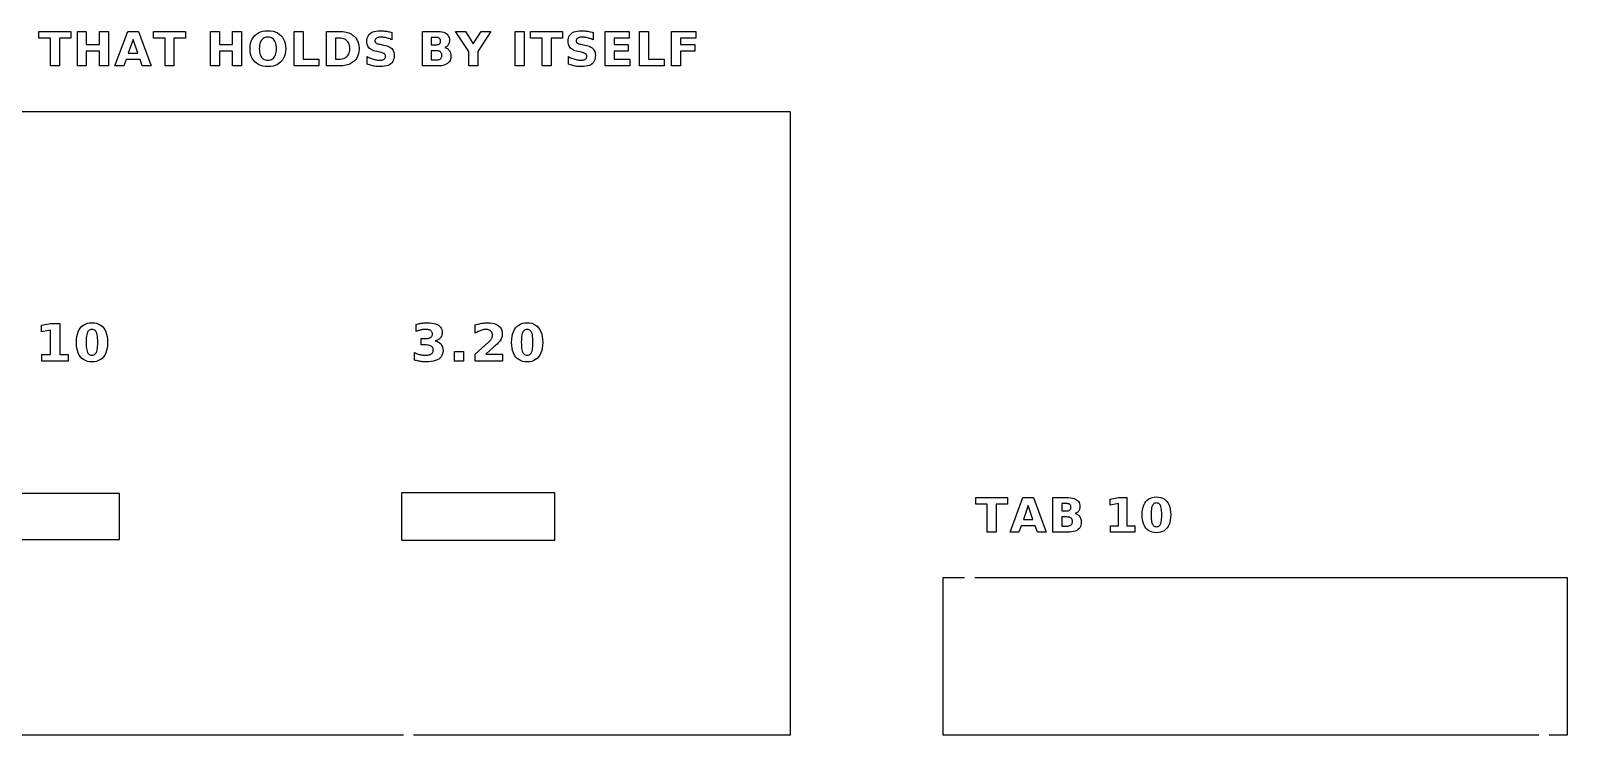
# Model space of a CAD drawing. Header units: millimetres. Extents: x 10 to 256, y 12 to 289.
# Drawn here: x 113.2 to 212.1, y 159.9 to 205.3 of the extents above; entities that cross this region are included whole.
import ezdxf

# ---------------------------------------------------------------- set-up
doc = ezdxf.new("R2010")
doc.units = ezdxf.units.MM
doc.layers.add('CUT', color=1, linetype='CONTINUOUS')
doc.layers.add('ENGRAVE', color=5, linetype='CONTINUOUS')

msp = doc.modelspace()

# ---------------------------------------------------------------- linework, layer by layer
at = {"layer": 'CUT', "color": 1}
for points in [[(100.6, 200.075), (162.075, 200.075), (162.075, 159.925), (137.85, 159.925)], [(210.25, 159.925), (171.925, 159.925), (171.925, 170.075), (173.3, 170.075)], [(173.95, 170.075), (212.075, 170.075), (212.075, 159.925), (210.9, 159.925)], [(137.2, 159.925), (11.925, 159.925), (11.925, 161.1)]]:
    msp.add_lwpolyline(points, dxfattribs=at)
for points in [[(109.075, 175.475), (109.075, 172.525), (118.925, 172.525), (118.925, 175.475), (109.075, 175.475)], [(137.075, 175.525), (137.075, 172.475), (146.925, 172.475), (146.925, 175.525), (137.075, 175.525)]]:
    msp.add_lwpolyline(points, close=True, dxfattribs=at)
at = {"layer": 'ENGRAVE', "color": 5}
for points in [[(114.4836, 204.7933), (113.7436, 204.7933), (113.7436, 205.2275), (115.7965, 205.2275), (115.7965, 204.7933), (115.058, 204.7933), (115.058, 203), (114.4836, 203), (114.4836, 204.7933)], [(118.2119, 203), (117.6375, 203), (117.6375, 203.9444), (116.79, 203.9444), (116.79, 203), (116.2156, 203), (116.2156, 205.2275), (116.79, 205.2275), (116.79, 204.3786), (117.6375, 204.3786), (117.6375, 205.2275), (118.2119, 205.2275), (118.2119, 203)], [(120.3871, 203), (120.2468, 203.4058), (119.3486, 203.4058), (119.2069, 203), (118.6295, 203), (119.4546, 205.2275), (120.1394, 205.2275), (120.9645, 203), (120.3871, 203)], [(120.1021, 203.8191), (119.7977, 204.7053), (119.4919, 203.8191), (120.1021, 203.8191)], [(121.8565, 204.7933), (121.1165, 204.7933), (121.1165, 205.2275), (123.1695, 205.2275), (123.1695, 204.7933), (122.4309, 204.7933), (122.4309, 203), (121.8565, 203), (121.8565, 204.7933)], [(126.7708, 203), (126.1964, 203), (126.1964, 203.9444), (125.349, 203.9444), (125.349, 203), (124.7746, 203), (124.7746, 205.2275), (125.349, 205.2275), (125.349, 204.3786), (126.1964, 204.3786), (126.1964, 205.2275), (126.7708, 205.2275), (126.7708, 203)], [(129.406, 204.8515), (129.4821, 204.7295), (129.5413, 204.5945), (129.5836, 204.4465), (129.609, 204.2855), (129.6174, 204.1115), (129.609, 203.938), (129.5836, 203.7773), (129.5413, 203.6296), (129.4821, 203.4948), (129.406, 203.373), (129.313, 203.2641), (129.2051, 203.1702), (129.0843, 203.0933), (128.9505, 203.0336), (128.8038, 202.9909), (128.6441, 202.9653), (128.4716, 202.9567), (128.2994, 202.9653), (128.1401, 202.9909), (127.9936, 203.0336), (127.8599, 203.0933), (127.739, 203.1702), (127.6308, 203.2641), (127.5376, 203.373), (127.4613, 203.4948), (127.402, 203.6296), (127.3596, 203.7773), (127.3342, 203.938), (127.3257, 204.1115), (127.3342, 204.2855), (127.3596, 204.4465), (127.402, 204.5945), (127.4613, 204.7295), (127.5376, 204.8515), (127.6308, 204.9604), (127.739, 205.0544), (127.8599, 205.1312), (127.9936, 205.191), (128.1401, 205.2336), (128.2994, 205.2593), (128.4716, 205.2678), (128.6441, 205.2593), (128.8038, 205.2336), (128.9505, 205.191), (129.0843, 205.1312), (129.2051, 205.0544), (129.313, 204.9604), (129.406, 204.8515)], [(128.02, 204.5885), (127.9839, 204.5107), (127.9557, 204.4241), (127.9356, 204.3287), (127.9236, 204.2245), (127.9195, 204.1115), (127.9236, 203.999), (127.9356, 203.8952), (127.9557, 203.8001), (127.9839, 203.7137), (128.02, 203.636), (128.0643, 203.5669), (128.1158, 203.5077), (128.1738, 203.4592), (128.2385, 203.4215), (128.3096, 203.3945), (128.3873, 203.3784), (128.4716, 203.373), (128.5563, 203.3784), (128.6344, 203.3945), (128.7058, 203.4215), (128.7706, 203.4592), (128.8288, 203.5077), (128.8804, 203.5669), (128.9246, 203.636), (128.9608, 203.7137), (128.9889, 203.8001), (129.009, 203.8952), (129.0211, 203.999), (129.0251, 204.1115), (129.0211, 204.2245), (129.009, 204.3287), (128.9889, 204.4241), (128.9608, 204.5107), (128.9246, 204.5885), (128.8804, 204.6576), (128.8288, 204.7168), (128.7706, 204.7653), (128.7058, 204.803), (128.6344, 204.83), (128.5563, 204.8461), (128.4716, 204.8515), (128.3873, 204.8461), (128.3096, 204.83), (128.2385, 204.803), (128.1738, 204.7653), (128.1158, 204.7168), (128.0643, 204.6576), (128.02, 204.5885)], [(130.1738, 205.2275), (130.7482, 205.2275), (130.7482, 203.4342), (131.7568, 203.4342), (131.7568, 203), (130.1738, 203), (130.1738, 205.2275)], [(133.5145, 205.1773), (133.6045, 205.1552), (133.6853, 205.1282), (133.7622, 205.0957), (133.8352, 205.0576), (133.9042, 205.0139), (133.9693, 204.9646), (134.0304, 204.9097), (134.0804, 204.8582), (134.1259, 204.8041), (134.1669, 204.7475), (134.2035, 204.6882), (134.2356, 204.6265), (134.2632, 204.5621), (134.2864, 204.495), (134.3054, 204.425), (134.3202, 204.3521), (134.3308, 204.2763), (134.3371, 204.1976), (134.3393, 204.116), (134.3371, 204.0335), (134.3308, 203.9539), (134.3202, 203.8775), (134.3054, 203.804), (134.2864, 203.7336), (134.2632, 203.6662), (134.2356, 203.6016), (134.2035, 203.5396), (134.1669, 203.4802), (134.1259, 203.4235), (134.0804, 203.3693), (134.0304, 203.3178), (133.9687, 203.2629), (133.9031, 203.2136), (133.8335, 203.1699), (133.7599, 203.1318), (133.6823, 203.0993), (133.6007, 203.0724), (133.5102, 203.0503), (133.4058, 203.0322), (133.2874, 203.0181), (133.1551, 203.008), (133.0089, 203.002), (132.8488, 203), (132.243, 203), (132.243, 205.2275), (132.8488, 205.2275), (133.0107, 205.2255), (133.1582, 205.2195), (133.2913, 205.2094), (133.4101, 205.1954), (133.5145, 205.1773)], [(133.4189, 203.5117), (133.4947, 203.5554), (133.5612, 203.6087), (133.6179, 203.6713), (133.6644, 203.7427), (133.7005, 203.8228), (133.7263, 203.9118), (133.7418, 204.0095), (133.7469, 204.116), (133.7418, 204.222), (133.7264, 204.3192), (133.7007, 204.4077), (133.6647, 204.4873), (133.6185, 204.5582), (133.5619, 204.6203), (133.4956, 204.6732), (133.4199, 204.7164), (133.3348, 204.7501), (133.2403, 204.7741), (133.1365, 204.7885), (133.0233, 204.7933), (132.8174, 204.7933), (132.8174, 203.4342), (133.0233, 203.4342), (133.1361, 203.439), (133.2396, 203.4536), (133.3339, 203.4778), (133.4189, 203.5117)], [(136.1521, 204.7947), (136.0937, 204.8098), (136.036, 204.8225), (135.9795, 204.833), (135.924, 204.8411), (135.8696, 204.8469), (135.8162, 204.8504), (135.764, 204.8515), (135.6983, 204.85), (135.6386, 204.8452), (135.5849, 204.8374), (135.5372, 204.8263), (135.4954, 204.8122), (135.4596, 204.7948), (135.4295, 204.7742), (135.4049, 204.7501), (135.3858, 204.7225), (135.3721, 204.6914), (135.3639, 204.6568), (135.3611, 204.6188), (135.363, 204.59), (135.3685, 204.5635), (135.3777, 204.5392), (135.3906, 204.517), (135.4072, 204.497), (135.4275, 204.4793), (135.4527, 204.463), (135.4838, 204.4475), (135.521, 204.4329), (135.5641, 204.4189), (135.6133, 204.4058), (135.6685, 204.3935), (135.9132, 204.3443), (136.031, 204.3172), (136.137, 204.2859), (136.231, 204.2503), (136.313, 204.2103), (136.3831, 204.1661), (136.4413, 204.1175), (136.4892, 204.0632), (136.5284, 204.0018), (136.5588, 203.9332), (136.5806, 203.8576), (136.5936, 203.7747), (136.598, 203.6848), (136.5919, 203.5672), (136.5737, 203.4601), (136.5433, 203.3635), (136.5008, 203.2773), (136.4462, 203.2017), (136.3794, 203.1365), (136.3001, 203.0816), (136.2081, 203.0366), (136.1032, 203.0017), (135.9855, 202.9767), (135.855, 202.9617), (135.7117, 202.9567), (135.6411, 202.9579), (135.5703, 202.9612), (135.4995, 202.9668), (135.4286, 202.9746), (135.3576, 202.9847), (135.2865, 202.997), (135.2154, 203.0115), (135.1443, 203.0282), (135.0732, 203.047), (135.0021, 203.068), (134.9309, 203.0911), (134.8598, 203.1164), (134.8598, 203.6013), (134.9306, 203.565), (135.0005, 203.5319), (135.0696, 203.5019), (135.138, 203.4749), (135.2056, 203.4511), (135.2724, 203.4304), (135.3384, 203.4129), (135.4036, 203.3985), (135.468, 203.3874), (135.5316, 203.3794), (135.5945, 203.3746), (135.6565, 203.373), (135.7168, 203.3747), (135.7721, 203.38), (135.8225, 203.3887), (135.8681, 203.4008), (135.9087, 203.4165), (135.9445, 203.4357), (135.975, 203.458), (136, 203.4834), (136.0195, 203.5117), (136.0333, 203.5431), (136.0417, 203.5774), (136.0445, 203.6147), (136.0426, 203.6482), (136.0369, 203.679), (136.0275, 203.7072), (136.0143, 203.7327), (135.9973, 203.7556), (135.9766, 203.7758), (135.9502, 203.7944), (135.9163, 203.8123), (135.8749, 203.8295), (135.826, 203.8461), (135.7697, 203.862), (135.7058, 203.8773), (135.4835, 203.9265), (135.3771, 203.9527), (135.2806, 203.9837), (135.1942, 204.0194), (135.1178, 204.0598), (135.0513, 204.1049), (134.9949, 204.1548), (134.9477, 204.21), (134.9091, 204.2713), (134.879, 204.3387), (134.8576, 204.4121), (134.8447, 204.4915), (134.8404, 204.577), (134.8464, 204.6836), (134.8643, 204.7817), (134.8941, 204.8713), (134.9359, 204.9523), (134.9896, 205.0248), (135.0553, 205.0888), (135.1321, 205.1435), (135.2194, 205.1882), (135.3171, 205.223), (135.4253, 205.2479), (135.5439, 205.2628), (135.673, 205.2678), (135.7344, 205.267), (135.7965, 205.2647), (135.8591, 205.2609), (135.9223, 205.2555), (135.9861, 205.2486), (136.0504, 205.2402), (136.1154, 205.2302), (136.1812, 205.2187), (136.2477, 205.2057), (136.315, 205.1911), (136.383, 205.175), (136.4518, 205.1574), (136.4518, 204.6859), (136.3908, 204.7122), (136.3304, 204.7362), (136.2705, 204.7579), (136.2111, 204.7774), (136.1521, 204.7947)], [(140.199, 203.8899), (140.2187, 203.8325), (140.2328, 203.7715), (140.2413, 203.7069), (140.2441, 203.6386), (140.2381, 203.5357), (140.2199, 203.442), (140.1897, 203.3573), (140.1473, 203.2818), (140.0928, 203.2154), (140.0263, 203.1581), (139.9474, 203.1098), (139.8559, 203.0703), (139.7518, 203.0395), (139.6351, 203.0176), (139.5058, 203.0044), (139.3639, 203), (138.4105, 203), (138.4105, 205.2275), (139.2728, 205.2275), (139.4204, 205.2236), (139.5537, 205.2119), (139.6729, 205.1925), (139.7778, 205.1652), (139.8685, 205.1301), (139.945, 205.0873), (140.0086, 205.0358), (140.0606, 204.975), (140.1011, 204.9049), (140.13, 204.8253), (140.1473, 204.7364), (140.1531, 204.6382), (140.151, 204.5853), (140.1446, 204.5352), (140.1341, 204.4877), (140.1193, 204.4429), (140.1003, 204.4008), (140.077, 204.3614), (140.0497, 204.325), (140.0187, 204.2919), (139.9838, 204.262), (139.9451, 204.2354), (139.9025, 204.2121), (139.8562, 204.1921), (139.9155, 204.1717), (139.9703, 204.1462), (140.0203, 204.1156), (140.0657, 204.08), (140.1065, 204.0394), (140.1427, 203.9937), (140.1737, 203.9436), (140.199, 203.8899)], [(139.53, 204.4463), (139.5475, 204.4709), (139.5612, 204.4987), (139.5709, 204.5296), (139.5767, 204.5637), (139.5787, 204.6009), (139.5767, 204.6377), (139.5709, 204.6714), (139.5612, 204.7022), (139.5475, 204.7299), (139.53, 204.7545), (139.5086, 204.7762), (139.4834, 204.7947), (139.4545, 204.8098), (139.422, 204.8215), (139.3859, 204.8299), (139.3461, 204.8349), (139.3027, 204.8366), (138.9849, 204.8366), (138.9849, 204.3652), (139.3027, 204.3652), (139.3461, 204.3668), (139.3859, 204.3718), (139.422, 204.3801), (139.4545, 204.3917), (139.4834, 204.4066), (139.5086, 204.4248), (139.53, 204.4463)], [(141.9747, 203), (141.4003, 203), (141.4003, 203.9384), (140.5513, 205.2275), (141.1795, 205.2275), (141.6867, 204.4338), (142.194, 205.2275), (142.8236, 205.2275), (141.9747, 203.9384), (141.9747, 203)], [(144.9569, 203), (144.3825, 203), (144.3825, 205.2275), (144.9569, 205.2275), (144.9569, 203)], [(146.116, 204.7933), (145.376, 204.7933), (145.376, 205.2275), (147.429, 205.2275), (147.429, 204.7933), (146.6904, 204.7933), (146.6904, 203), (146.116, 203), (146.116, 204.7933)], [(149.0986, 204.7947), (149.0402, 204.8098), (148.9825, 204.8225), (148.926, 204.833), (148.8705, 204.8411), (148.816, 204.8469), (148.7627, 204.8504), (148.7104, 204.8515), (148.6448, 204.85), (148.5851, 204.8452), (148.5314, 204.8374), (148.4837, 204.8263), (148.4419, 204.8122), (148.4061, 204.7948), (148.376, 204.7742), (148.3514, 204.7501), (148.3322, 204.7225), (148.3186, 204.6914), (148.3104, 204.6568), (148.3076, 204.6188), (148.3095, 204.59), (148.315, 204.5635), (148.3242, 204.5392), (148.3371, 204.517), (148.3537, 204.497), (148.374, 204.4793), (148.3991, 204.463), (148.4303, 204.4475), (148.4674, 204.4329), (148.5106, 204.4189), (148.5598, 204.4058), (148.615, 204.3935), (148.8596, 204.3443), (148.9775, 204.3172), (149.0834, 204.2859), (149.1774, 204.2503), (149.2595, 204.2103), (149.3296, 204.1661), (149.3878, 204.1175), (149.4357, 204.0632), (149.4748, 204.0018), (149.5053, 203.9332), (149.5271, 203.8576), (149.5401, 203.7747), (149.5445, 203.6848), (149.5384, 203.5672), (149.5202, 203.4601), (149.4898, 203.3635), (149.4473, 203.2773), (149.3927, 203.2017), (149.3259, 203.1365), (149.2466, 203.0816), (149.1546, 203.0366), (149.0497, 203.0017), (148.932, 202.9767), (148.8015, 202.9617), (148.6582, 202.9567), (148.5876, 202.9579), (148.5168, 202.9612), (148.446, 202.9668), (148.3751, 202.9746), (148.3041, 202.9847), (148.233, 202.997), (148.1619, 203.0115), (148.0908, 203.0282), (148.0197, 203.047), (147.9485, 203.068), (147.8774, 203.0911), (147.8063, 203.1164), (147.8063, 203.6013), (147.877, 203.565), (147.947, 203.5319), (148.0161, 203.5019), (148.0845, 203.4749), (148.1521, 203.4511), (148.2188, 203.4304), (148.2848, 203.4129), (148.3501, 203.3985), (148.4145, 203.3874), (148.4781, 203.3794), (148.541, 203.3746), (148.603, 203.373), (148.6632, 203.3747), (148.7186, 203.38), (148.769, 203.3887), (148.8146, 203.4008), (148.8552, 203.4165), (148.891, 203.4357), (148.9215, 203.458), (148.9465, 203.4834), (148.9659, 203.5117), (148.9798, 203.5431), (148.9882, 203.5774), (148.9909, 203.6147), (148.9891, 203.6482), (148.9834, 203.679), (148.974, 203.7072), (148.9608, 203.7327), (148.9438, 203.7556), (148.9231, 203.7758), (148.8967, 203.7944), (148.8628, 203.8123), (148.8214, 203.8295), (148.7725, 203.8461), (148.7161, 203.862), (148.6523, 203.8773), (148.43, 203.9265), (148.3236, 203.9527), (148.2271, 203.9837), (148.1407, 204.0194), (148.0643, 204.0598), (147.9978, 204.1049), (147.9413, 204.1548), (147.8942, 204.21), (147.8556, 204.2713), (147.8255, 204.3387), (147.8041, 204.4121), (147.7912, 204.4915), (147.7869, 204.577), (147.7929, 204.6836), (147.8108, 204.7817), (147.8406, 204.8713), (147.8824, 204.9523), (147.9361, 205.0248), (148.0018, 205.0888), (148.0786, 205.1435), (148.1659, 205.1882), (148.2636, 205.223), (148.3718, 205.2479), (148.4904, 205.2628), (148.6194, 205.2678), (148.6809, 205.267), (148.7429, 205.2647), (148.8056, 205.2609), (148.8688, 205.2555), (148.9325, 205.2486), (148.9969, 205.2402), (149.0619, 205.2302), (149.1277, 205.2187), (149.1942, 205.2057), (149.2615, 205.1911), (149.3295, 205.175), (149.3982, 205.1574), (149.3982, 204.6859), (149.3373, 204.7122), (149.2769, 204.7362), (149.217, 204.7579), (149.1575, 204.7774), (149.0986, 204.7947)], [(151.6629, 203.9444), (150.7454, 203.9444), (150.7454, 203.4342), (151.7539, 203.4342), (151.7539, 203), (150.171, 203), (150.171, 205.2275), (151.7211, 205.2275), (151.7211, 204.7933), (150.7454, 204.7933), (150.7454, 204.3786), (151.6629, 204.3786), (151.6629, 203.9444)], [(152.3805, 205.2275), (152.9549, 205.2275), (152.9549, 203.4342), (153.9634, 203.4342), (153.9634, 203), (152.3805, 203), (152.3805, 205.2275)], [(155.9417, 203.9444), (155.0241, 203.9444), (155.0241, 203), (154.4497, 203), (154.4497, 205.2275), (155.9999, 205.2275), (155.9999, 204.7933), (155.0241, 204.7933), (155.0241, 204.3786), (155.9417, 204.3786), (155.9417, 203.9444)], [(139.6309, 203.521), (139.6479, 203.5558), (139.66, 203.5946), (139.6673, 203.6377), (139.6697, 203.6848), (139.6673, 203.731), (139.6601, 203.7733), (139.6481, 203.8114), (139.6312, 203.8456), (139.6096, 203.8758), (139.5832, 203.9019), (139.5519, 203.924), (139.5157, 203.9421), (139.4746, 203.9562), (139.4287, 203.9662), (139.3778, 203.9722), (139.3221, 203.9743), (138.9849, 203.9743), (138.9849, 203.3909), (139.3221, 203.3909), (139.3774, 203.3929), (139.4279, 203.399), (139.4737, 203.4092), (139.5147, 203.4234), (139.5509, 203.4417), (139.5824, 203.464), (139.6091, 203.4904), (139.6309, 203.521)], [(114.4841, 186.0036), (113.9161, 185.8864), (113.9161, 186.3128), (114.4809, 186.43), (115.0766, 186.43), (115.0766, 184.4329), (115.63, 184.4329), (115.63, 184), (113.9308, 184), (113.9308, 184.4329), (114.4841, 184.4329), (114.4841, 186.0036)], [(118.0875, 184.6777), (118.0369, 184.5301), (117.9718, 184.3977), (117.8922, 184.2808), (117.7994, 184.1806), (117.6944, 184.0986), (117.5773, 184.0348), (117.4481, 183.9892), (117.3067, 183.9619), (117.1533, 183.9528), (116.9993, 183.9619), (116.8576, 183.9892), (116.7281, 184.0348), (116.6108, 184.0986), (116.5056, 184.1806), (116.4127, 184.2808), (116.3332, 184.3977), (116.2681, 184.5301), (116.2174, 184.6777), (116.1812, 184.8407), (116.1595, 185.0189), (116.1523, 185.2126), (116.1595, 185.4067), (116.1812, 185.5854), (116.2174, 185.7487), (116.2681, 185.8965), (116.3332, 186.029), (116.4127, 186.146), (116.5056, 186.2462), (116.6108, 186.3282), (116.7281, 186.392), (116.8576, 186.4375), (116.9993, 186.4648), (117.1533, 186.474), (117.3067, 186.4648), (117.4481, 186.4375), (117.5773, 186.392), (117.6944, 186.3282), (117.7994, 186.2462), (117.8922, 186.146), (117.9718, 186.029), (118.0369, 185.8965), (118.0875, 185.7487), (118.1237, 185.5854), (118.1454, 185.4067), (118.1526, 185.2126), (118.1454, 185.0189), (118.1237, 184.8407), (118.0875, 184.6777)], [(117.5046, 185.6058), (117.488, 185.7054), (117.4667, 185.7899), (117.4406, 185.8595), (117.4088, 185.9165), (117.3707, 185.9631), (117.326, 185.9993), (117.2749, 186.0252), (117.2173, 186.0407), (117.1533, 186.0459), (117.0892, 186.0407), (117.0316, 186.0252), (116.9804, 185.9993), (116.9356, 185.9631), (116.8972, 185.9165), (116.8652, 185.8595), (116.8388, 185.7899), (116.8173, 185.7054), (116.8005, 185.6058), (116.7885, 185.4913), (116.7813, 185.3619), (116.7789, 185.2174), (116.7813, 185.0715), (116.7885, 184.9406), (116.8005, 184.8248), (116.8173, 184.7241), (116.8388, 184.6385), (116.8652, 184.568), (116.8972, 184.5103), (116.9356, 184.4631), (116.9804, 184.4264), (117.0316, 184.4002), (117.0892, 184.3845), (117.1533, 184.3792), (117.2169, 184.3845), (117.2741, 184.4002), (117.325, 184.4264), (117.3696, 184.4631), (117.4078, 184.5103), (117.4397, 184.568), (117.4661, 184.6385), (117.4877, 184.7241), (117.5044, 184.8248), (117.5164, 184.9406), (117.5236, 185.0715), (117.526, 185.2174), (117.5236, 185.3619), (117.5165, 185.4913), (117.5046, 185.6058)], [(139.3913, 185.2575), (139.4569, 185.2233), (139.5158, 185.184), (139.5683, 185.1394), (139.6141, 185.0897), (139.6532, 185.035), (139.6851, 184.9755), (139.71, 184.9113), (139.7277, 184.8423), (139.7383, 184.7686), (139.7419, 184.6901), (139.7342, 184.5745), (139.7112, 184.4685), (139.6727, 184.3721), (139.6189, 184.2854), (139.5497, 184.2083), (139.4652, 184.1408), (139.3659, 184.0833), (139.2525, 184.0363), (139.125, 183.9998), (138.9834, 183.9737), (138.8277, 183.958), (138.6579, 183.9528), (138.5955, 183.9536), (138.533, 183.9561), (138.4705, 183.9603), (138.408, 183.9662), (138.3454, 183.9737), (138.2827, 183.9829), (138.2202, 183.9938), (138.1579, 184.0063), (138.0958, 184.0205), (138.0339, 184.0364), (137.9723, 184.054), (137.9108, 184.0732), (137.9108, 184.5566), (137.9694, 184.5285), (138.0278, 184.5028), (138.086, 184.4795), (138.1441, 184.4586), (138.2021, 184.4401), (138.26, 184.424), (138.3176, 184.4103), (138.3749, 184.3991), (138.4319, 184.3904), (138.4885, 184.3842), (138.5449, 184.3805), (138.6009, 184.3792), (138.6807, 184.3816), (138.754, 184.3888), (138.8209, 184.4008), (138.8813, 184.4176), (138.9352, 184.4391), (138.9826, 184.4655), (139.0231, 184.4963), (139.0563, 184.5313), (139.0821, 184.5705), (139.1005, 184.6138), (139.1116, 184.6613), (139.1153, 184.7129), (139.1115, 184.766), (139.1002, 184.8146), (139.0813, 184.8588), (139.0549, 184.8984), (139.0209, 184.9336), (138.9794, 184.9644), (138.9305, 184.9905), (138.8744, 185.0118), (138.8111, 185.0284), (138.7406, 185.0403), (138.663, 185.0474), (138.5782, 185.0498), (138.3275, 185.0498), (138.3275, 185.4535), (138.5912, 185.4535), (138.6665, 185.4555), (138.7351, 185.4617), (138.7971, 185.472), (138.8523, 185.4864), (138.9009, 185.5049), (138.9427, 185.5275), (138.9781, 185.5543), (139.0069, 185.5855), (139.0294, 185.6209), (139.0455, 185.6606), (139.0551, 185.7046), (139.0583, 185.7529), (139.0552, 185.7978), (139.0458, 185.8392), (139.0302, 185.877), (139.0084, 185.9113), (138.9803, 185.9421), (138.946, 185.9694), (138.906, 185.9928), (138.8608, 186.0119), (138.8105, 186.0268), (138.755, 186.0374), (138.6944, 186.0438), (138.6286, 186.0459), (138.5781, 186.0449), (138.5273, 186.0421), (138.4764, 186.0374), (138.4253, 186.0307), (138.3741, 186.0222), (138.3226, 186.0117), (138.2711, 185.9994), (138.2197, 185.9853), (138.1684, 185.9694), (138.1172, 185.9517), (138.066, 185.9321), (138.015, 185.9108), (138.015, 186.3698), (138.0768, 186.3864), (138.1383, 186.4016), (138.1997, 186.4154), (138.261, 186.4277), (138.322, 186.4385), (138.3828, 186.4479), (138.4434, 186.4559), (138.5036, 186.4624), (138.5635, 186.4674), (138.623, 186.4711), (138.6821, 186.4732), (138.7409, 186.474), (138.8922, 186.4696), (139.0302, 186.4567), (139.1549, 186.4351), (139.2665, 186.4049), (139.3647, 186.366), (139.4497, 186.3185), (139.5216, 186.2623), (139.5804, 186.1974), (139.6261, 186.1238), (139.6588, 186.0415), (139.6784, 185.9504), (139.6849, 185.8506), (139.6818, 185.7817), (139.6725, 185.717), (139.6569, 185.6567), (139.635, 185.6007), (139.6069, 185.5489), (139.5726, 185.5015), (139.5322, 185.4584), (139.4858, 185.4198), (139.4335, 185.3857), (139.3751, 185.3561), (139.3109, 185.3309), (139.2406, 185.3102), (139.3192, 185.2865), (139.3913, 185.2575)], [(143.5698, 184), (141.8038, 184), (141.8038, 184.4606), (142.6909, 185.2435), (142.7287, 185.2792), (142.7632, 185.3146), (142.7942, 185.3497), (142.8218, 185.3845), (142.8459, 185.4191), (142.8666, 185.4535), (142.884, 185.4879), (142.8983, 185.5227), (142.9094, 185.558), (142.9173, 185.5938), (142.922, 185.63), (142.9236, 185.6667), (142.9204, 185.7218), (142.9109, 185.7732), (142.8949, 185.8209), (142.8726, 185.8649), (142.8439, 185.9052), (142.8089, 185.9417), (142.7685, 185.9736), (142.7239, 185.9996), (142.6752, 186.0199), (142.6222, 186.0343), (142.5651, 186.043), (142.5037, 186.0459), (142.4541, 186.0442), (142.4029, 186.0389), (142.3503, 186.0302), (142.2961, 186.018), (142.2403, 186.0024), (142.183, 185.9832), (142.1243, 185.9607), (142.0642, 185.9347), (142.0028, 185.9053), (141.94, 185.8726), (141.8758, 185.8364), (141.8103, 185.7969), (141.8103, 186.3307), (141.8807, 186.3531), (141.9508, 186.3737), (142.0207, 186.3924), (142.0903, 186.4092), (142.1596, 186.4242), (142.2286, 186.4373), (142.2973, 186.4485), (142.3655, 186.4577), (142.4333, 186.4648), (142.5006, 186.4699), (142.5675, 186.4729), (142.6339, 186.474), (142.7739, 186.4686), (142.9031, 186.4526), (143.0215, 186.4259), (143.129, 186.3886), (143.2258, 186.3406), (143.3118, 186.2819), (143.3856, 186.2137), (143.4461, 186.137), (143.4931, 186.052), (143.5266, 185.9586), (143.5468, 185.8567), (143.5535, 185.7464), (143.5506, 185.681), (143.5421, 185.617), (143.5278, 185.5546), (143.5079, 185.4936), (143.4823, 185.4341), (143.4509, 185.3761), (143.4105, 185.3157), (143.3574, 185.2487), (143.2918, 185.1753), (143.2137, 185.0955), (143.1229, 185.0091), (143.0196, 184.9163), (142.5004, 184.4606), (143.5698, 184.4606), (143.5698, 184)], [(146.0875, 184.6777), (146.0369, 184.5301), (145.9718, 184.3977), (145.8922, 184.2808), (145.7994, 184.1806), (145.6944, 184.0986), (145.5773, 184.0348), (145.4481, 183.9892), (145.3067, 183.9619), (145.1533, 183.9528), (144.9993, 183.9619), (144.8576, 183.9892), (144.7281, 184.0348), (144.6108, 184.0986), (144.5056, 184.1806), (144.4127, 184.2808), (144.3332, 184.3977), (144.2681, 184.5301), (144.2174, 184.6777), (144.1812, 184.8407), (144.1595, 185.0189), (144.1523, 185.2126), (144.1595, 185.4067), (144.1812, 185.5854), (144.2174, 185.7487), (144.2681, 185.8965), (144.3332, 186.029), (144.4127, 186.146), (144.5056, 186.2462), (144.6108, 186.3282), (144.7281, 186.392), (144.8576, 186.4375), (144.9993, 186.4648), (145.1533, 186.474), (145.3067, 186.4648), (145.4481, 186.4375), (145.5773, 186.392), (145.6944, 186.3282), (145.7994, 186.2462), (145.8922, 186.146), (145.9718, 186.029), (146.0369, 185.8965), (146.0875, 185.7487), (146.1237, 185.5854), (146.1454, 185.4067), (146.1526, 185.2126), (146.1454, 185.0189), (146.1237, 184.8407), (146.0875, 184.6777)], [(145.5046, 185.6058), (145.488, 185.7054), (145.4667, 185.7899), (145.4406, 185.8595), (145.4088, 185.9165), (145.3707, 185.9631), (145.326, 185.9993), (145.2749, 186.0252), (145.2173, 186.0407), (145.1533, 186.0459), (145.0892, 186.0407), (145.0316, 186.0252), (144.9804, 185.9993), (144.9356, 185.9631), (144.8972, 185.9165), (144.8652, 185.8595), (144.8388, 185.7899), (144.8173, 185.7054), (144.8005, 185.6058), (144.7885, 185.4913), (144.7813, 185.3619), (144.7789, 185.2174), (144.7813, 185.0715), (144.7885, 184.9406), (144.8005, 184.8248), (144.8173, 184.7241), (144.8388, 184.6385), (144.8652, 184.568), (144.8972, 184.5103), (144.9356, 184.4631), (144.9804, 184.4264), (145.0316, 184.4002), (145.0892, 184.3845), (145.1533, 184.3792), (145.2169, 184.3845), (145.2741, 184.4002), (145.325, 184.4264), (145.3696, 184.4631), (145.4078, 184.5103), (145.4397, 184.568), (145.4661, 184.6385), (145.4877, 184.7241), (145.5044, 184.8248), (145.5164, 184.9406), (145.5236, 185.0715), (145.526, 185.2174), (145.5236, 185.3619), (145.5165, 185.4913), (145.5046, 185.6058)], [(141.0666, 184), (140.4807, 184), (140.4807, 184.6299), (141.0666, 184.6299), (141.0666, 184)], [(176.0679, 174.7933), (175.3293, 174.7933), (175.3293, 173), (174.7549, 173), (174.7549, 174.7933), (174.0149, 174.7933), (174.0149, 175.2275), (176.0679, 175.2275), (176.0679, 174.7933)], [(176.2214, 173), (177.0465, 175.2275), (177.7313, 175.2275), (178.5564, 173), (177.979, 173), (177.8387, 173.4058), (176.9406, 173.4058), (176.7988, 173), (176.2214, 173)], [(180.67, 174.0394), (180.7062, 173.9937), (180.7372, 173.9436), (180.7625, 173.8899), (180.7823, 173.8325), (180.7963, 173.7715), (180.8048, 173.7069), (180.8076, 173.6386), (180.8016, 173.5357), (180.7834, 173.442), (180.7532, 173.3573), (180.7108, 173.2818), (180.6564, 173.2154), (180.5898, 173.1581), (180.5109, 173.1098), (180.4194, 173.0703), (180.3153, 173.0395), (180.1986, 173.0176), (180.0693, 173.0044), (179.9274, 173), (178.974, 173), (178.974, 175.2275), (179.8363, 175.2275), (179.9839, 175.2236), (180.1173, 175.2119), (180.2364, 175.1925), (180.3413, 175.1652), (180.432, 175.1301), (180.5085, 175.0873), (180.5721, 175.0358), (180.6241, 174.975), (180.6646, 174.9049), (180.6935, 174.8253), (180.7108, 174.7364), (180.7166, 174.6382), (180.7145, 174.5853), (180.7082, 174.5352), (180.6976, 174.4877), (180.6828, 174.4429), (180.6638, 174.4008), (180.6405, 174.3614), (180.6133, 174.325), (180.5822, 174.2919), (180.5473, 174.262), (180.5086, 174.2354), (180.466, 174.2121), (180.4197, 174.1921), (180.4791, 174.1717), (180.5338, 174.1462), (180.5838, 174.1156), (180.6292, 174.08), (180.67, 174.0394)], [(182.6753, 174.7292), (182.6753, 175.1201), (183.193, 175.2275), (183.7391, 175.2275), (183.7391, 173.3969), (184.2464, 173.3969), (184.2464, 173), (182.6888, 173), (182.6888, 173.3969), (183.196, 173.3969), (183.196, 174.8366), (182.6753, 174.7292)], [(186.4991, 173.6212), (186.4527, 173.4859), (186.393, 173.3646), (186.3201, 173.2574), (186.235, 173.1655), (186.1387, 173.0903), (186.0314, 173.0319), (185.913, 172.9901), (185.7834, 172.9651), (185.6427, 172.9567), (185.5016, 172.9651), (185.3717, 172.9901), (185.253, 173.0319), (185.1454, 173.0903), (185.0491, 173.1655), (184.9639, 173.2574), (184.891, 173.3646), (184.8313, 173.4859), (184.7849, 173.6212), (184.7517, 173.7706), (184.7318, 173.934), (184.7252, 174.1115), (184.7318, 174.2895), (184.7517, 174.4533), (184.7849, 174.6029), (184.8313, 174.7385), (184.891, 174.8599), (184.9639, 174.9672), (185.0491, 175.059), (185.1454, 175.1342), (185.253, 175.1926), (185.3717, 175.2344), (185.5016, 175.2594), (185.6427, 175.2678), (185.7834, 175.2594), (185.913, 175.2344), (186.0314, 175.1926), (186.1387, 175.1342), (186.235, 175.059), (186.3201, 174.9672), (186.393, 174.8599), (186.4527, 174.7385), (186.4991, 174.6029), (186.5323, 174.4533), (186.5522, 174.2895), (186.5588, 174.1115), (186.5522, 173.934), (186.5323, 173.7706), (186.4991, 173.6212)], [(177.0838, 173.8191), (177.694, 173.8191), (177.3896, 174.7053), (177.0838, 173.8191)], [(180.018, 174.3917), (180.0469, 174.4066), (180.0721, 174.4248), (180.0935, 174.4463), (180.111, 174.4709), (180.1247, 174.4987), (180.1344, 174.5296), (180.1403, 174.5637), (180.1422, 174.6009), (180.1403, 174.6377), (180.1344, 174.6714), (180.1247, 174.7022), (180.111, 174.7299), (180.0935, 174.7545), (180.0721, 174.7762), (180.0469, 174.7947), (180.018, 174.8098), (179.9855, 174.8215), (179.9494, 174.8299), (179.9096, 174.8349), (179.8662, 174.8366), (179.5484, 174.8366), (179.5484, 174.3652), (179.8662, 174.3652), (179.9096, 174.3668), (179.9494, 174.3718), (179.9855, 174.3801), (180.018, 174.3917)], [(185.9648, 174.472), (185.9496, 174.5633), (185.93, 174.6408), (185.9061, 174.7046), (185.877, 174.7568), (185.842, 174.7995), (185.8011, 174.8327), (185.7542, 174.8564), (185.7014, 174.8707), (185.6427, 174.8754), (185.584, 174.8707), (185.5312, 174.8564), (185.4842, 174.8327), (185.4431, 174.7995), (185.408, 174.7568), (185.3787, 174.7046), (185.3545, 174.6408), (185.3347, 174.5633), (185.3194, 174.472), (185.3084, 174.3671), (185.3018, 174.2484), (185.2996, 174.116), (185.3018, 173.9822), (185.3084, 173.8622), (185.3194, 173.7561), (185.3347, 173.6638), (185.3545, 173.5853), (185.3787, 173.5207), (185.408, 173.4678), (185.4431, 173.4245), (185.4842, 173.3909), (185.5312, 173.3669), (185.584, 173.3524), (185.6427, 173.3476), (185.701, 173.3524), (185.7535, 173.3669), (185.8001, 173.3909), (185.841, 173.4245), (185.8761, 173.4678), (185.9053, 173.5207), (185.9295, 173.5853), (185.9493, 173.6638), (185.9646, 173.7561), (185.9756, 173.8622), (185.9822, 173.9822), (185.9844, 174.116), (185.9822, 174.2484), (185.9757, 174.3671), (185.9648, 174.472)], [(180.1145, 173.4417), (180.1459, 173.464), (180.1726, 173.4904), (180.1944, 173.521), (180.2114, 173.5558), (180.2235, 173.5946), (180.2308, 173.6377), (180.2332, 173.6848), (180.2308, 173.731), (180.2236, 173.7733), (180.2116, 173.8114), (180.1948, 173.8456), (180.1731, 173.8758), (180.1467, 173.9019), (180.1154, 173.924), (180.0792, 173.9421), (180.0381, 173.9562), (179.9922, 173.9662), (179.9413, 173.9722), (179.8856, 173.9743), (179.5484, 173.9743), (179.5484, 173.3909), (179.8856, 173.3909), (179.9409, 173.3929), (179.9914, 173.399), (180.0372, 173.4092), (180.0782, 173.4234), (180.1145, 173.4417)]]:
    msp.add_lwpolyline(points, close=True, dxfattribs=at)

doc.saveas('drawing.dxf')
